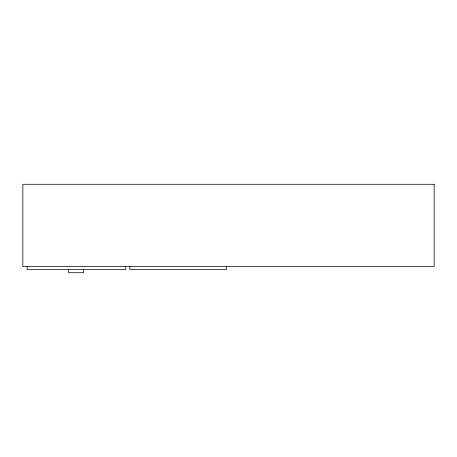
<?xml version="1.0" encoding="UTF-8"?>
<svg xmlns="http://www.w3.org/2000/svg" width="457" height="457" viewBox="0 0 457 457"><rect width="100%" height="100%" fill="white"/><g stroke="black" fill="none" stroke-linecap="round" stroke-linejoin="round"><path stroke-width="0.69" d="M226.444 266.545L226.444 269.63L129.834 269.63L129.834 266.545M125.721 266.545L125.721 269.63L27.054 269.63L27.054 266.545M83.585 269.63L83.585 272.715L68.573 272.715L68.573 269.63M434.15 184.285L22.85 184.285L22.85 266.545L434.15 266.545L434.15 184.285"/></g></svg>
